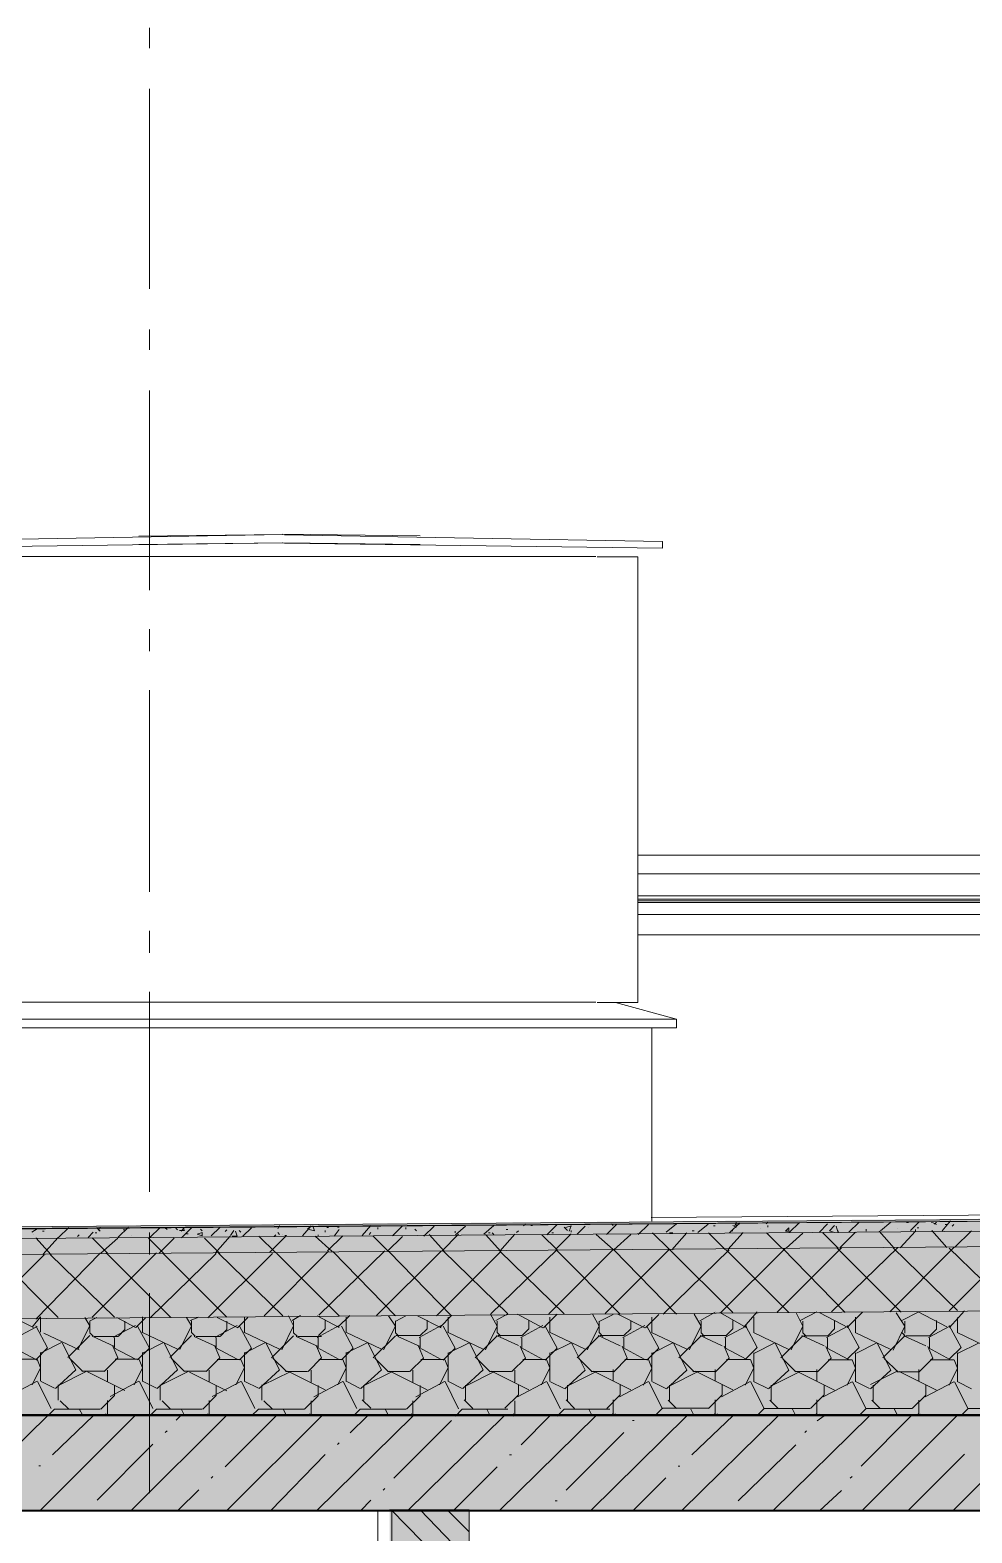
# Model space of a CAD drawing. Header units: millimetres. Extents: x -135211 to 49383, y -8033 to 228499.
# Drawn here: x -55198 to -52845, y 53300 to 57055 of the extents above; entities that cross this region are included whole.
import ezdxf

# ---------------------------------------------------------------- set-up
doc = ezdxf.new("R2010")
doc.units = ezdxf.units.MM
doc.layers.add('PDF _Геометрия', color=7, linetype='Continuous', true_color=0x1d1d1d)
doc.layers.add('PDF _Сплошная заливка', color=7, linetype='Continuous', true_color=0xffffff)

msp = doc.modelspace()

# ---------------------------------------------------------------- hatches: boundary and pattern name
at = {"layer": 'PDF _Сплошная заливка', "transparency": 33554559}
for points in [[(-51617.8, 54095.9), (-51725.3, 54093.3), (-53325.4, 54080.6), (-53863, 54076.4), (-54929.7, 54067.9), (-55467.3, 54063.7), (-57067.4, 54051), (-57605, 54046.7), (-58671.7, 54038.3), (-59209.3, 54034), (-60809.4, 54021.3), (-61347, 54017.1), (-62413.8, 54008.6), (-63014.9, 54004.4), (-63014.9, 54008.6), (-63073.1, 54008.6), (-63073.1, 53983.2), (-62951.4, 53983.2), (-62909, 53979), (-62909, 53983.2), (-62346, 53987.5), (-60669.7, 54000.2), (-60106.7, 54004.4), (-58430.5, 54017.1), (-57867.5, 54021.3), (-56191.2, 54034), (-55628.2, 54038.3), (-53951.9, 54051), (-53388.9, 54055.2), (-51712.6, 54067.9), (-51543.2, 54072.1), (-51378.2, 54072.1), (-51378.2, 54095.9)], [(-51618, 54070.5), (-51725.3, 54067.9), (-52284, 54063.7), (-52847, 54059.4), (-53405.8, 54055.2), (-54531.8, 54046.7), (-55090.6, 54042.5), (-55653.6, 54038.3), (-56212.3, 54034), (-57338.3, 54025.6), (-57897.1, 54021.3), (-58460.1, 54017.1), (-59018.8, 54012.9), (-60144.8, 54004.4), (-60703.6, 54000.2), (-61266.6, 53995.9), (-61825.4, 53991.7), (-62388.4, 53987.5), (-63073.1, 53983.3), (-63073.1, 53945.1), (-63014.9, 53945.1), (-62951.4, 53940.9), (-62909, 53936.7), (-62909, 53940.9), (-52241.7, 54025.6), (-51712.6, 54029.8), (-51543.2, 54034), (-51378.2, 54034), (-51378.2, 54070.5)], [(-51618.5, 54032.4), (-51725.3, 54029.8), (-53325.4, 54017.1), (-53863, 54012.9), (-54929.7, 54004.4), (-55467.3, 54000.2), (-57067.4, 53987.5), (-57605, 53983.2), (-58671.7, 53974.8), (-59209.3, 53970.5), (-60809.4, 53957.8), (-61347, 53953.6), (-62413.8, 53945.1), (-63014.9, 53940.9), (-63014.9, 53945.1), (-63073.1, 53945.1), (-63073.1, 53784.3), (-63014.9, 53784.3), (-62955.6, 53780), (-62904.8, 53775.8), (-62904.8, 53780), (-57571.1, 53822.4), (-57042, 53826.6), (-52241.7, 53864.7), (-51712.6, 53868.9), (-51543.2, 53873.2), (-51378.2, 53873.2), (-51378.2, 54032.4)], [(-51618.6, 53871.5), (-51725.3, 53868.9), (-52792, 53860.5), (-53329.6, 53856.2), (-54396.3, 53847.8), (-54933.9, 53843.5), (-56000.7, 53835.1), (-56538.3, 53830.8), (-57605, 53822.4), (-58142.6, 53818.1), (-59209.3, 53809.7), (-59746.9, 53805.4), (-60813.7, 53797), (-61351.3, 53792.7), (-62418, 53784.3), (-63014.9, 53780), (-63014.9, 53784.3), (-63073.1, 53784.3), (-63073.1, 53593.8), (-51378.2, 53593.8), (-51378.2, 53871.5)]]:
    msp.add_hatch(color=256, dxfattribs=at).paths.add_polyline_path(points)

# ---------------------------------------------------------------- linework, layer by layer
at = {"layer": 'PDF _Геометрия', "color": 7, "lineweight": 9}
for points in [[(-54899.3, 57009.7), (-54899.3, 57060.5)], [(-54899.3, 56408.6), (-54899.3, 56908.1)], [(-54899.3, 56256.2), (-54899.3, 56307)], [(-54899.3, 55655.1), (-54899.3, 56154.6)], [(-55505.8, 55778.1), (-54565.9, 55795), (-54925.8, 55790.8)], [(-54925.8, 55769.7), (-54565.9, 55773.9), (-55505.8, 55761.2)], [(-54566.8, 55795.2), (-54223.7, 55791)], [(-54223.7, 55769.8), (-54566.8, 55774.1)], [(-54562.2, 55794.1), (-53618.3, 55777.2), (-53618.3, 55760.2), (-54562.2, 55773)], [(-53785, 55739.5), (-55440.2, 55739.5)], [(-53781.2, 55738.6), (-53679.7, 55738.6), (-53679.7, 54625.2), (-53781.2, 54625.2)], [(-54899.3, 55502.7), (-54899.3, 55557.7)], [(-54899.3, 54901.6), (-54899.3, 55405.3)], [(-53679.7, 55412.6), (-53679.7, 55103.6)], [(-51144, 54993.5), (-53680, 54993.5)], [(-51144, 54947), (-53680, 54947)], [(-51144, 54891.9), (-53680, 54891.9)], [(-51144, 54879.2), (-53680, 54879.2)], [(-53680, 54875), (-51144, 54875)], [(-54899.3, 54749.2), (-54899.3, 54804.2)], [(-54899.3, 54152.4), (-54899.3, 54651.8)], [(-53587.6, 54561.9), (-53583.2, 54561.9), (-53583.2, 54583.1), (-53735.6, 54625.4), (-53583.2, 54583.1), (-53583.2, 54561.9), (-55534.8, 54561.9)], [(-55440.2, 54626.2), (-53785, 54626.2)], [(-55534.8, 54583.1), (-53583.2, 54583.1)], [(-53644.6, 54078.8), (-53644.6, 54561.4)], [(-63073.1, 53592.1), (-51372.2, 53592.1), (-51372.2, 53871.5), (-51372.2, 54032.4), (-51372.2, 54070.5), (-51372.2, 54095.9), (-51372.2, 54100.1), (-51372.2, 54104.4), (-51706.5, 54091.7)], [(-51705.6, 54091.4), (-62902.9, 54006.7)], [(-53646, 54087.5), (-51380.9, 54104.5), (-51706.8, 54091.8)], [(-54899.3, 53995.7), (-54899.3, 54050.7)], [(-54899.3, 53398.9), (-54899.3, 53898.4)], [(-54293.9, 50751.8), (-54293.9, 48652.1), (-54293.9, 53355.3), (-54293.9, 48525), (-58611.9, 48525)], [(-58579.3, 48652.5), (-54329, 48652.5), (-54329, 53355.6), (-58579.3, 53355.6)], [(-54299.9, 48527.1), (-54100.9, 48527.1), (-54100.9, 53357), (-54299.9, 53357)]]:
    msp.add_lwpolyline(points, dxfattribs=at)
for points in [[(-51144, 54883.5), (-53680, 54883.5)], [(-53680, 54845.4), (-51144, 54845.4)], [(-53680, 54794.6), (-51144, 54794.6)]]:
    msp.add_lwpolyline(points, close=True, dxfattribs=at)
at = {"layer": 'PDF _Геометрия', "color": 7, "lineweight": 20}
for points in [[(-62902.9, 53998.3), (-51705.6, 54087.2), (-62902.9, 54002.5)], [(-51705.6, 54061.8), (-62902.9, 53977.1)], [(-51705.6, 54023.7), (-62902.9, 53934.8)], [(-51705.6, 53862.8), (-62898.9, 53773.9)]]:
    msp.add_lwpolyline(points, dxfattribs=at)
at = {"layer": 'PDF _Геометрия', "lineweight": 9}
for points in [[(-55193, 54051.1), (-55180.1, 54059.6)], [(-55188.9, 54045.8), (-55188.9, 54045.8)], [(-55166.9, 54054), (-55162.6, 54054)], [(-55126.5, 54037.6), (-55101.1, 54063)], [(-55079.1, 54040.4), (-55074.8, 54044.7)], [(-55052.2, 54038.3), (-55039.7, 54051)], [(-55035.3, 54049.6), (-55030.9, 54049.6)], [(-55030.9, 54062.4), (-55030.9, 54062.4)], [(-55030.8, 54062.3), (-55022.2, 54053.8)], [(-55026.5, 54055), (-55022.2, 54063.5)], [(-54977.4, 54038.6), (-54952, 54064)], [(-54965.1, 54057.4), (-54960.8, 54057.4)], [(-54943.2, 54042.7), (-54943.2, 54042.7)], [(-54898.5, 54037.8), (-54873, 54063.2)], [(-54859.8, 54061.8), (-54855.5, 54057.6)], [(-54833.5, 54061.5), (-54829.1, 54057.3)], [(-54824.1, 54055.3), (-54811.6, 54055.3), (-54815.9, 54063.8)], [(-54820.3, 54054.1), (-54811.6, 54062.6)], [(-54819.5, 54037), (-54794, 54062.4)], [(-54807.2, 54046.8), (-54802.8, 54046.8)], [(-54772.1, 54059.1), (-54767.7, 54054.9)], [(-54745, 54041.7), (-54723.9, 54062.9)], [(-54710.6, 54053.1), (-54706.3, 54057.3)], [(-54697.4, 54042.6), (-54688.8, 54055.3)], [(-54692.5, 54041.3), (-54680, 54041.3), (-54684.3, 54054)], [(-54675.6, 54055.1), (-54671.2, 54050.9)], [(-54666.1, 54041), (-54644.9, 54062.1)], [(-54599.6, 54000.2), (-54557.1, 54042.5), (-54561.5, 54042.5)], [(-54587.8, 54040.4), (-54583.5, 54044.6)], [(-54579, 54059.6), (-54574.7, 54068)], [(-54579, 54050), (-54574.7, 54045.7)], [(-54565.9, 54045.6), (-54565.9, 54045.6)], [(-54517, 54041.9), (-54495.7, 54067.3), (-54504.4, 54058.8)], [(-54503.9, 54058.7), (-54487, 54054.5), (-54491.3, 54067.2)], [(-54478.2, 54044.8), (-54478.2, 54040.5)], [(-54460.6, 54055.4), (-54460.6, 54051.2)], [(-54456.2, 54062.6), (-54451.9, 54062.6)], [(-54438.1, 54041.2), (-54425.5, 54058.1)], [(-54429.9, 54063.6), (-54425.5, 54063.6)], [(-54367.9, 54042.8), (-54346.6, 54068.2)], [(-54350.9, 54045.8), (-54346.6, 54050.1)], [(-54329, 54062.6), (-54329, 54058.4)], [(-54292.8, 54042), (-54267.6, 54067.4)], [(-54258.8, 54058.9), (-54258.8, 54063.1)], [(-54236.9, 54058.6), (-54232.5, 54054.4)], [(-54213.8, 54041.2), (-54188.6, 54066.6)], [(-54162.3, 54002.9), (-54200.6, 54045.2)], [(-54182.7, 53841.8), (-54021.9, 54002.7), (-54059.8, 54045)], [(-54169.4, 54003.7), (-54127.2, 54046.1)], [(-54136, 54053.4), (-54136, 54049.2)], [(-54134.9, 54044.7), (-54109.7, 54065.9)], [(-54064.7, 54046.3), (-54039.5, 54067.5)], [(-54052.6, 54049.5), (-54048.3, 54049.5)], [(-54043.9, 54049.4), (-54039.5, 54045.2)], [(-54024.7, 54003.5), (-53986.8, 54045.9)], [(-54008.8, 54057.5), (-54004.4, 54057.5)], [(-53982.4, 54050), (-53978.1, 54054.3)], [(-53964.9, 54066.8), (-53960.5, 54071)], [(-53947.3, 54067.8), (-53943, 54067.8)], [(-53881.5, 54006.7), (-53919.5, 54044.8)], [(-53906.9, 54044.8), (-53881.5, 54070.2)], [(-53902, 53846.8), (-53741.2, 54007.7), (-53783.6, 54045.8)], [(-53894.7, 54049.2), (-53890.3, 54049.2)], [(-53884.4, 54008.7), (-53846.5, 54046.8)], [(-53863.5, 54063.9), (-53855.2, 54055.4)], [(-53859.1, 54062.6), (-53846.5, 54066.8), (-53850.8, 54054.1)], [(-53846.5, 54055.3), (-53846.5, 54051.1)], [(-53832.3, 54045.3), (-53811.4, 54066.5)], [(-53802.6, 54062.2), (-53802.6, 54062.2)], [(-53757.7, 54045.8), (-53732.4, 54071.2)], [(-53745.6, 54072.4), (-53741.2, 54068.2)], [(-53739.7, 54007.3), (-53697.3, 54045.4)], [(-53678.8, 54045), (-53653.4, 54070.3)], [(-53600.8, 54007.5), (-53643.3, 54049.9)], [(-53608.6, 54050.8), (-53583.2, 54072)], [(-53600.3, 54049.8), (-53592, 54049.8)], [(-53595, 54007.1), (-53556.9, 54049.4)], [(-53592, 54049.8), (-53592, 54049.8)], [(-53592, 54049.8), (-53592, 54049.8)], [(-53543.8, 54054.7), (-53539.4, 54054.7)], [(-53529.7, 54050.1), (-53504.3, 54071.3)], [(-53460.4, 54007.4), (-53503, 54049.7)], [(-53491.1, 54066.9), (-53486.7, 54066.9)], [(-53454.7, 54008.1), (-53416.5, 54050.4)], [(-53450.8, 54049.3), (-53425.3, 54074.7)], [(-53447.3, 54054.9), (-53442.8, 54054.9)], [(-53442.4, 54067.5), (-53434.1, 54063.3), (-53434.1, 54076)], [(-53438.5, 54066.3), (-53434.1, 54074.8)], [(-53429.7, 54071.7), (-53425.3, 54071.7)], [(-53372.7, 54059.6), (-53372.7, 54059.6)], [(-53359.5, 54072.2), (-53355.1, 54076.4)], [(-53320, 54011.4), (-53358.2, 54049.5)], [(-53355.1, 54063.7), (-53355.1, 54067.9)], [(-53309.5, 54010.9), (-53267.4, 54049)], [(-53301.6, 54050.2), (-53276.1, 54075.6)], [(-53227.1, 54050.7), (-53205.9, 54071.9)], [(-53179.6, 54011.2), (-53217.9, 54049.3)], [(-53188.4, 54050.6), (-53201.2, 54054.8), (-53188.4, 54067.5)], [(-53179.6, 54049.3), (-53184, 54066.2)], [(-53174.1, 54013.1), (-53135.8, 54051.2)], [(-53152.5, 54051.1), (-53127, 54076.5)], [(-53109.4, 54058.3), (-53109.4, 54054)], [(-53039.2, 54011), (-53077.1, 54053.4)], [(-53073.6, 54054.6), (-53048, 54075.8)], [(-53030.5, 54059.8), (-53030.5, 54059.8)], [(-53024.5, 54011.7), (-52986.6, 54054), (-52986.6, 54058.2)], [(-53008.6, 54075.4), (-53004.1, 54075.4)], [(-52999, 54055), (-52977.8, 54076.2)], [(-52982.3, 54062.4), (-52977.8, 54062.4)], [(-52947.2, 54075.9), (-52942.7, 54075.9)], [(-52907.6, 54013.2), (-52945.6, 54055.6)], [(-52942.3, 54074.6), (-52934, 54070.4)], [(-52938.4, 54071.6), (-52934, 54075.8)], [(-52920, 54054.3), (-52898.9, 54079.7)], [(-52912.1, 54070.2), (-52907.6, 54070.2)], [(-52894.5, 54065.8), (-52890.1, 54070)], [(-52888.6, 54012.6), (-52846.2, 54054.9)], [(-55145, 53994.6), (-55183.3, 54036.9)], [(-55165.8, 53995.6), (-55127.5, 54037.9)], [(-55004.6, 53998.6), (-55042.5, 54036.7)], [(-55020.5, 53998.4), (-54978.3, 54036.5)], [(-54864.2, 53998.4), (-54902.2, 54036.5)], [(-54875.9, 53998.1), (-54837.9, 54036.3)], [(-54723.9, 53998.2), (-54761.9, 54036.3)], [(-54735.6, 53999.1), (-54697.5, 54041.5)], [(-54583.5, 53999.2), (-54625.9, 54041.6)], [(-54557.1, 54041.3), (-54557.1, 54041.3)], [(-54443.1, 54003.3), (-54485.6, 54041.3)], [(-54455, 54004.2), (-54416.8, 54042.3)], [(-54302.7, 54003.1), (-54340.9, 54041.2)], [(-54305.9, 54002.7), (-54267.6, 54040.8)], [(-54046.5, 53847), (-53881.5, 54007.9)], [(-53723.6, 53846.7), (-53884.5, 54007.5)], [(-53761.5, 53847.8), (-53600.8, 54008.7)], [(-53583.2, 53846.5), (-53740, 54007.4)], [(-53616.5, 53846.4), (-53451.6, 54007.3)], [(-53442.8, 53850.5), (-53599.4, 54007.2)], [(-53472, 53850.4), (-53311.2, 54011.3)], [(-53302.5, 53850.3), (-53459.3, 54007)], [(-53331.9, 53851.4), (-53170.9, 54012.3)], [(-53162.1, 53850.2), (-53318.7, 54011)], [(-53195.7, 53852.4), (-53030.5, 54013.3)], [(-53021.7, 53851.1), (-53182.6, 54012)], [(-53050.7, 53852.2), (-52890.1, 54013)], [(-52881.3, 53855.2), (-53042, 54011.8)], [(-52901.9, 53855), (-52740.9, 54015.8)], [(-52740.9, 53855), (-52901.9, 54011.6)], [(-55323.4, 53833.9), (-55162.6, 53994.7)], [(-55127.5, 53837.7), (-55284.1, 53994.4)], [(-55182.9, 53833.7), (-55022.2, 53998.8)], [(-54987.1, 53838.8), (-55147.8, 53995.4)], [(-55042.8, 53838.9), (-54881.8, 53999.8)], [(-54846.7, 53838.6), (-55007.7, 53999.4)], [(-54897.8, 53837.5), (-54732.6, 53998.3)], [(-54706.3, 53838.4), (-54867.2, 53999.2)], [(-54753.3, 53837.3), (-54592.2, 53998.1)], [(-54565.9, 53842.4), (-54726.6, 53999.1)], [(-54612.8, 53842.5), (-54451.9, 54003.4)], [(-54425.5, 53842.2), (-54582.1, 53998.8)], [(-54476.5, 53843.5), (-54311.5, 54004.4)], [(-54285.2, 53842), (-54441.5, 54002.9)], [(-54332.1, 53843.3), (-54171.1, 54004.1)], [(-54144.8, 53841.8), (-54301.4, 54002.7)], [(-54034, 53830.1), (-54004.4, 53847.1), (-54165.2, 54003.7)], [(-53864, 53846.9), (-54024.6, 54003.5)], [(-52901.7, 53812.7), (-52863.8, 53855)], [(-55188.9, 53813), (-55231, 53834.2)], [(-55171.3, 53801.3), (-55171.3, 53839.4), (-55192.4, 53814)], [(-55078.2, 53757.7), (-55048.5, 53817), (-55061, 53838.2)], [(-55048.5, 53800.1), (-55048.5, 53829.7)], [(-55047.7, 53829.6), (-55030.9, 53838)], [(-54989.7, 53788.7), (-54934.4, 53818.3)], [(-54934.4, 53812.8), (-54981, 53838.2)], [(-54977.6, 53790.7), (-54960.8, 53807.7), (-54960.8, 53828.8)], [(-54933.6, 53812.6), (-54908.1, 53838)], [(-54916.9, 53801.2), (-54916.9, 53839.3)], [(-54823.9, 53757.6), (-54794, 53816.9), (-54806.6, 53838.1)], [(-54797.7, 53830.6), (-54776.5, 53839.1)], [(-54794, 53800), (-54794, 53829.6)], [(-54734.9, 53788.5), (-54680, 53818.2)], [(-54680, 53812.7), (-54730.6, 53838.1)], [(-54723.2, 53790.6), (-54706.3, 53807.6), (-54706.3, 53828.7)], [(-54679.2, 53812.4), (-54653.7, 53837.8)], [(-54662.4, 53801.1), (-54662.4, 53839.1)], [(-54569, 53757.5), (-54539.6, 53816.8), (-54552.1, 53842.2)], [(-54543.3, 53830.5), (-54522.1, 53843.2)], [(-54539.6, 53799.8), (-54539.6, 53829.5)], [(-54425.5, 53812.6), (-54480.6, 53842.2)], [(-54480.6, 53788.4), (-54425.5, 53818)], [(-54477.5, 53793), (-54460.6, 53809.9), (-54460.6, 53831.1)], [(-54428.7, 53813.5), (-54399.2, 53843.2)], [(-54408, 53800.9), (-54408, 53839)], [(-54314.7, 53757.4), (-54285.2, 53816.6), (-54302.1, 53842)], [(-54285.2, 53799.7), (-54285.2, 53829.3)], [(-54284, 53829.1), (-54258.8, 53841.8)], [(-54171.1, 53812.5), (-54230.2, 53842.1)], [(-54225.9, 53788.3), (-54171.1, 53817.9)], [(-54223.2, 53792.8), (-54206.2, 53809.8), (-54206.2, 53830.9)], [(-54174.4, 53813.4), (-54144.8, 53843)], [(-54153.5, 53800.8), (-54153.5, 53838.9)], [(-54060.3, 53757.2), (-54030.7, 53816.5), (-54047.7, 53846.2)], [(-54030.7, 53799.6), (-54030.7, 53829.2)], [(-53916.6, 53812.4), (-53980.4, 53846.2)], [(-53971.6, 53788.1), (-53916.6, 53817.8)], [(-53968.8, 53792.7), (-53951.7, 53809.6), (-53951.7, 53830.8)], [(-53915.6, 53812), (-53881.5, 53845.9)], [(-53899.1, 53800.7), (-53899.1, 53838.8)], [(-53806, 53757.1), (-53776.3, 53816.4), (-53793.3, 53846)], [(-53776.3, 53799.4), (-53776.3, 53829.1)], [(-53774.8, 53828.8), (-53741.2, 53845.7)], [(-53662.2, 53812.2), (-53730, 53846.1)], [(-53717.3, 53788), (-53662.2, 53817.6)], [(-53714.4, 53792.6), (-53697.3, 53809.5), (-53697.3, 53830.7)], [(-53660.8, 53811.9), (-53627.1, 53845.8)], [(-53644.6, 53800.5), (-53644.6, 53838.6)], [(-53551.6, 53757), (-53521.8, 53816.3), (-53538.9, 53845.9)], [(-53524.9, 53829.8), (-53486.7, 53851)], [(-53521.8, 53799.3), (-53521.8, 53828.9)], [(-53407.8, 53812.1), (-53475.3, 53850.2)], [(-53462.6, 53787.9), (-53407.8, 53817.5)], [(-53460, 53792.5), (-53442.8, 53809.4), (-53442.8, 53830.5)], [(-53415.2, 53814.2), (-53381.4, 53852.3)], [(-53410.8, 53733.7), (-53381.4, 53763.4), (-53410.8, 53818.4)], [(-53390.2, 53800.4), (-53390.2, 53838.5)], [(-53296.8, 53756.9), (-53267.4, 53816.1), (-53284.5, 53850)], [(-53274.5, 53830.8), (-53232.3, 53852)], [(-53267.4, 53799.2), (-53267.4, 53828.8)], [(-53232.3, 53852), (-53232.3, 53852)], [(-53153.3, 53812), (-53225.5, 53850)], [(-53208.3, 53787.7), (-53153.3, 53817.4)], [(-53205.1, 53792.3), (-53188.4, 53809.3), (-53188.4, 53830.4)], [(-53156.5, 53812.8), (-53118.2, 53850.9)], [(-53156.5, 53733.6), (-53127, 53763.3), (-53156.5, 53818.3)], [(-53135.8, 53800.3), (-53135.8, 53838.4)], [(-53042.4, 53756.7), (-53012.9, 53816), (-53034.1, 53849.9)], [(-53020.2, 53830.7), (-52977.8, 53851.9)], [(-53012.9, 53799.1), (-53012.9, 53828.7)], [(-52907.6, 53814.3), (-52979.6, 53852.4)], [(-52977.8, 53851.9), (-52977.8, 53851.9)], [(-52954, 53787.6), (-52898.9, 53817.2)], [(-52950.7, 53792.2), (-52934, 53809.1), (-52934, 53830.3)], [(-52902.1, 53733.5), (-52872.5, 53763.1), (-52902.1, 53818.2)], [(-52881.3, 53800.2), (-52881.3, 53838.3)], [(-55235.2, 53786.3), (-55180.1, 53815.9)], [(-55183.5, 53732.2), (-55153.8, 53761.8), (-55183.5, 53816.8)], [(-55074.8, 53756.8), (-55163.5, 53799.1)], [(-55103.6, 53737.8), (-55048.5, 53792.8)], [(-55039.7, 53791.5), (-55048.4, 53800)], [(-54987.1, 53765.6), (-55042.3, 53791)], [(-55037.3, 53790.9), (-54978.3, 53790.9)], [(-54987.1, 53762.6), (-54987.1, 53788)], [(-54929.1, 53732.1), (-54899.3, 53761.7), (-54929.1, 53816.7)], [(-54829.1, 53759.2), (-54918.1, 53801.5)], [(-54848.9, 53737.7), (-54794, 53792.7)], [(-54785.3, 53791.4), (-54793.9, 53799.9)], [(-54732.6, 53765.5), (-54787.5, 53790.9)], [(-54783.1, 53790.8), (-54723.9, 53790.8)], [(-54732.6, 53762.4), (-54732.6, 53787.8)], [(-54674.3, 53731.9), (-54644.9, 53761.6), (-54674.3, 53816.6)], [(-54574.7, 53759), (-54663.5, 53801.4)], [(-54594.6, 53737.5), (-54539.6, 53792.5)], [(-54530.8, 53791.3), (-54539.5, 53799.7)], [(-54478.2, 53765.4), (-54533.2, 53790.8)], [(-54528.8, 53790.7), (-54469.4, 53790.7)], [(-54478.2, 53762.3), (-54478.2, 53787.7)], [(-54419.9, 53731.8), (-54390.4, 53761.5), (-54419.9, 53816.5)], [(-54320.3, 53758.9), (-54409.3, 53801.2)], [(-54340.4, 53737.4), (-54285.2, 53792.4)], [(-54276.4, 53791.2), (-54284.6, 53799.6)], [(-54282.9, 53793), (-54223.7, 53793)], [(-54223.7, 53765.2), (-54279, 53790.6)], [(-54223.7, 53762.2), (-54223.7, 53787.6)], [(-54165.6, 53731.7), (-54136, 53761.3), (-54165.6, 53816.4)], [(-54065.8, 53758.8), (-54154.7, 53801.1)], [(-54085.6, 53737.3), (-54030.7, 53792.3)], [(-53978.1, 53767.6), (-54033, 53792.9)], [(-54021.9, 53791), (-54030.2, 53799.5)], [(-54028.6, 53792.9), (-53969.3, 53792.9)], [(-53969.3, 53762), (-53969.3, 53787.5)], [(-53911.2, 53731.6), (-53881.5, 53761.2), (-53911.2, 53816.2)], [(-53811.4, 53758.7), (-53900, 53801)], [(-53831.3, 53737.2), (-53776.3, 53792.2)], [(-53723.6, 53767.4), (-53778.7, 53792.8)], [(-53767.5, 53790.9), (-53775.8, 53799.4)], [(-53774.3, 53792.8), (-53714.8, 53792.8)], [(-53714.8, 53761.9), (-53714.8, 53787.3)], [(-53656.9, 53731.4), (-53627.1, 53761.1), (-53656.9, 53816.1)], [(-53556.9, 53758.5), (-53645.8, 53800.9)], [(-53577.1, 53737), (-53521.8, 53792)], [(-53469.2, 53767.3), (-53524, 53792.7)], [(-53513, 53790.7), (-53521.4, 53799.3)], [(-53519.6, 53792.6), (-53460.4, 53792.6)], [(-53460.4, 53761.8), (-53460.4, 53787.2)], [(-53302.5, 53758.4), (-53391.2, 53800.7)], [(-53322.3, 53736.9), (-53267.4, 53791.9)], [(-53214.7, 53767.2), (-53269.7, 53792.6)], [(-53258.6, 53790.6), (-53266.9, 53799.1)], [(-53265.3, 53792.5), (-53205.9, 53792.5)], [(-53205.9, 53761.7), (-53205.9, 53787.1)], [(-53048, 53758.3), (-53137, 53800.6)], [(-53068, 53736.8), (-53012.9, 53791.8)], [(-53012.9, 53792.9), (-53021.3, 53801.4)], [(-52960.3, 53767.1), (-53015.4, 53792.5)], [(-53010.6, 53792.4), (-52951.5, 53792.4)], [(-52951.5, 53761.6), (-52951.5, 53787)], [(-52793.6, 53758.1), (-52882.4, 53800.5)], [(-55180.1, 53731.2), (-55235.2, 53760.9)], [(-55171.3, 53678.5), (-55171.3, 53750.5)], [(-55169.5, 53750), (-55118.7, 53775.4)], [(-55134.4, 53660.7), (-55083.6, 53707.3), (-55117.6, 53775)], [(-55012.4, 53703.2), (-54978.3, 53737.1), (-54990.8, 53766.7)], [(-54934.4, 53733.6), (-54989.7, 53763.3)], [(-54916.9, 53678.4), (-54916.9, 53750.4)], [(-54915.2, 53749.9), (-54864.2, 53775.2)], [(-54880.1, 53660.6), (-54829.1, 53707.2), (-54862.8, 53774.9)], [(-54757.6, 53703.1), (-54723.9, 53736.9), (-54736.4, 53766.6)], [(-54680, 53733.5), (-54734.9, 53763.1)], [(-54662.4, 53678.3), (-54662.4, 53750.3)], [(-54660.4, 53749.7), (-54609.8, 53775.1)], [(-54625.4, 53660.5), (-54574.7, 53707.1), (-54608.5, 53774.8)], [(-54503.2, 53703), (-54469.4, 53736.8), (-54482, 53766.4)], [(-54425.5, 53733.3), (-54480.6, 53763)], [(-54408, 53678.1), (-54408, 53750.1)], [(-54406.1, 53749.6), (-54355.3, 53775)], [(-54371.1, 53660.3), (-54320.3, 53706.9), (-54354.1, 53774.6)], [(-54248.9, 53702.8), (-54215, 53736.7), (-54227.6, 53766.3)], [(-54171.1, 53733.2), (-54225.9, 53762.9)], [(-54153.5, 53678), (-54153.5, 53750)], [(-54151.9, 53749.5), (-54100.9, 53774.9)], [(-54116.8, 53660.2), (-54065.8, 53706.8), (-54099.8, 53774.5)], [(-53994.5, 53702.7), (-53960.5, 53736.6), (-53973.2, 53766.2)], [(-53916.6, 53733.1), (-53971.6, 53762.7)], [(-53899.1, 53677.9), (-53899.1, 53749.9)], [(-53897.1, 53749.3), (-53846.5, 53774.8)], [(-53862, 53660.1), (-53811.4, 53706.6), (-53845.5, 53774.4)], [(-53739.7, 53702.6), (-53706.1, 53736.5), (-53718.7, 53766.1)], [(-53662.2, 53733), (-53717.3, 53762.6)], [(-53644.6, 53677.8), (-53644.6, 53749.7)], [(-53642.8, 53749.2), (-53592, 53774.6)], [(-53607.7, 53660), (-53556.9, 53706.5), (-53590.6, 53774.3)], [(-53485.4, 53702.4), (-53451.6, 53736.3), (-53464.3, 53766)], [(-53407.8, 53732.8), (-53462.6, 53762.5)], [(-53390.2, 53677.6), (-53390.2, 53749.6)], [(-53388.5, 53749.1), (-53337.6, 53774.5)], [(-53353.4, 53659.8), (-53302.5, 53706.4), (-53336.3, 53774.2)], [(-53231, 53702.3), (-53197.2, 53736.2), (-53209.9, 53765.8)], [(-53153.3, 53732.7), (-53208.3, 53762.3)], [(-53135.8, 53677.5), (-53135.8, 53749.5)], [(-53133.7, 53749), (-53083.1, 53774.3)], [(-53098.7, 53659.7), (-53048, 53706.3), (-53081.9, 53774)], [(-52976.7, 53702.2), (-52942.7, 53736.1), (-52955.5, 53765.7)], [(-52898.9, 53732.6), (-52954, 53762.2)], [(-52881.3, 53677.4), (-52881.3, 53749.4)], [(-52879.5, 53748.8), (-52828.7, 53774.2)], [(-55239.5, 53733.7), (-55180.1, 53733.7)], [(-55192.4, 53670.1), (-55171.3, 53712.4), (-55179.9, 53733.6)], [(-55066, 53702.9), (-55100.1, 53736.8)], [(-55004.6, 53676.9), (-55004.6, 53706.5)], [(-54984.7, 53733.5), (-54925.7, 53733.5)], [(-54938, 53669.9), (-54916.9, 53712.3), (-54925.5, 53733.4)], [(-54811.6, 53702.7), (-54845.3, 53736.6)], [(-54750.2, 53676.8), (-54750.2, 53706.4)], [(-54730.5, 53733.4), (-54671.2, 53733.4)], [(-54683.6, 53669.8), (-54662.4, 53712.1), (-54671.1, 53733.3)], [(-54557.1, 53702.7), (-54590.9, 53736.5)], [(-54495.7, 53676.6), (-54495.7, 53706.2)], [(-54476.2, 53733.3), (-54416.8, 53733.3)], [(-54429.3, 53669.7), (-54408, 53712), (-54416.7, 53733.2)], [(-54302.7, 53702.5), (-54336.6, 53736.4)], [(-54241.3, 53676.5), (-54241.3, 53706.1)], [(-54221.5, 53733.1), (-54162.3, 53733.1)], [(-54174.9, 53669.6), (-54153.5, 53711.9), (-54161.8, 53733)], [(-54048.3, 53702.4), (-54082.3, 53736.2)], [(-53986.8, 53676.4), (-53986.8, 53706)], [(-53967.2, 53733), (-53907.9, 53733)], [(-53920.5, 53669.4), (-53899.1, 53711.8), (-53907.4, 53732.9)], [(-53793.8, 53702.2), (-53827.9, 53736.1)], [(-53741.2, 53678.7), (-53741.2, 53708.3)], [(-53712.5, 53732.9), (-53653.4, 53732.9)], [(-53665.6, 53669.3), (-53644.6, 53711.6), (-53652.9, 53732.8)], [(-53539.4, 53702.1), (-53573.1, 53736)], [(-53486.7, 53678.6), (-53486.7, 53708.2)], [(-53458.2, 53732.7), (-53399, 53732.7)], [(-53411.3, 53669.2), (-53390.2, 53711.5), (-53398.5, 53732.7)], [(-53284.9, 53702), (-53318.7, 53735.9)], [(-53232.3, 53678.4), (-53232.3, 53708.1)], [(-53204, 53732.6), (-53144.5, 53732.6)], [(-53156.9, 53669), (-53135.8, 53711.4), (-53144.1, 53732.5)], [(-53030.5, 53701.9), (-53064.4, 53735.7)], [(-52977.8, 53678.3), (-52977.8, 53707.9)], [(-52949.2, 53732.5), (-52890.1, 53732.5)], [(-52902.5, 53668.9), (-52881.3, 53711.3), (-52889.7, 53732.4)], [(-55251.9, 53640.5), (-55180.1, 53678.6)], [(-55145, 53610.6), (-55179, 53678.3)], [(-55136.2, 53661.3), (-55170.2, 53678.2)], [(-55127.5, 53631.5), (-55127.5, 53669.7)], [(-55124.9, 53668.9), (-55057.3, 53702.8)], [(-55068.6, 53703.6), (-55013.4, 53703.6)], [(-54960.8, 53655.3), (-55053.9, 53701.8)], [(-55021.1, 53609), (-54987.1, 53642.8), (-54987.1, 53668.2)], [(-54997.7, 53640.4), (-54925.7, 53678.5)], [(-54890.6, 53610.4), (-54924.2, 53678.2)], [(-54881.8, 53661.2), (-54915.4, 53678.1)], [(-54873, 53631.4), (-54873, 53669.5)], [(-54870.6, 53668.8), (-54802.8, 53702.7)], [(-54813.8, 53703.5), (-54759, 53703.5)], [(-54706.3, 53655.1), (-54799.3, 53701.7)], [(-54766.3, 53608.8), (-54732.6, 53642.7), (-54732.6, 53668.1)], [(-54743, 53640.3), (-54671.2, 53678.4)], [(-54636.1, 53610.3), (-54669.9, 53678)], [(-54627.3, 53661), (-54661.1, 53677.9)], [(-54618.6, 53631.3), (-54618.6, 53669.4)], [(-54615.9, 53668.7), (-54548.4, 53702.5)], [(-54559.6, 53703.3), (-54504.5, 53703.3)], [(-54460.6, 53657.5), (-54553.9, 53704.1)], [(-54512, 53608.7), (-54478.2, 53642.6), (-54478.2, 53668)], [(-54488.8, 53640.1), (-54416.8, 53678.2)], [(-54381.7, 53610.2), (-54415.5, 53677.9)], [(-54372.9, 53660.9), (-54406.8, 53677.8)], [(-54364.1, 53631.1), (-54364.1, 53669.3)], [(-54361.7, 53668.5), (-54293.9, 53702.4)], [(-54305.3, 53703.2), (-54250.1, 53703.2)], [(-54206.2, 53657.4), (-54299.2, 53703.9)], [(-54257.7, 53608.6), (-54223.7, 53642.4), (-54223.7, 53667.9)], [(-54234.1, 53640), (-54162.3, 53678.1)], [(-54127.2, 53610), (-54161.2, 53677.8)], [(-54118.4, 53660.7), (-54152.4, 53677.7)], [(-54109.7, 53631), (-54109.7, 53669.1)], [(-54107, 53668.4), (-54039.5, 53702.3)], [(-54050.5, 53703.1), (-53995.6, 53703.1)], [(-53951.7, 53657.2), (-54045.1, 53703.8)], [(-54012.1, 53611), (-53978.1, 53644.8), (-53978.1, 53670.2)], [(-53979.9, 53639.9), (-53907.9, 53678)], [(-53872.8, 53609.9), (-53906.8, 53677.6)], [(-53864, 53660.6), (-53898.1, 53677.6)], [(-53855.2, 53630.9), (-53855.2, 53669)], [(-53852.8, 53668.3), (-53785, 53702.2)], [(-53796.3, 53702.9), (-53741.2, 53702.9)], [(-53697.3, 53657.1), (-53790.5, 53703.7)], [(-53757.3, 53610.8), (-53723.6, 53644.7), (-53723.6, 53670.1)], [(-53725.2, 53639.8), (-53653.4, 53677.8)], [(-53618.3, 53609.8), (-53652, 53677.5)], [(-53609.6, 53660.5), (-53643.3, 53677.4)], [(-53600.8, 53630.8), (-53600.8, 53668.8)], [(-53598.5, 53668.2), (-53530.6, 53702)], [(-53542, 53702.8), (-53486.7, 53702.8)], [(-53442.8, 53657), (-53535.8, 53703.6)], [(-53502.9, 53610.7), (-53469.2, 53644.6), (-53469.2, 53669.9)], [(-53471, 53639.6), (-53399, 53677.7)], [(-53363.9, 53609.7), (-53397.7, 53677.4)], [(-53355.1, 53660.4), (-53388.9, 53677.3)], [(-53346.3, 53630.6), (-53346.3, 53668.7)], [(-53343.8, 53668.1), (-53276.1, 53701.9)], [(-53287.2, 53702.7), (-53232.3, 53702.7)], [(-53188.4, 53656.8), (-53281.7, 53703.4)], [(-53248.6, 53610.6), (-53214.7, 53644.4), (-53214.7, 53669.8)], [(-53216.7, 53639.5), (-53144.5, 53677.6)], [(-53109.4, 53609.5), (-53143.3, 53677.2)], [(-53100.7, 53660.2), (-53134.6, 53677.1)], [(-53098.3, 53670.4), (-53030.5, 53704.3)], [(-53091.9, 53630.5), (-53091.9, 53668.6)], [(-53033, 53702.5), (-52977.8, 53702.5)], [(-52934, 53656.7), (-53027, 53703.3)], [(-52994.2, 53610.5), (-52960.3, 53644.3), (-52960.3, 53669.7)], [(-52962, 53639.4), (-52890.1, 53677.5)], [(-52855, 53609.4), (-52889, 53677.1)], [(-52846.2, 53660.1), (-52880.2, 53677)], [(-55101.1, 53608.9), (-55122.2, 53630.1)], [(-55008.9, 53592.2), (-55004.6, 53596.4), (-55004.6, 53630.3)], [(-54846.7, 53608.8), (-54867.8, 53629.9)], [(-54754.5, 53592.1), (-54750.2, 53596.3), (-54750.2, 53630.2)], [(-54592.2, 53608.6), (-54613.5, 53629.8)], [(-54500.1, 53591.9), (-54495.7, 53596.2), (-54495.7, 53630)], [(-54346.6, 53611), (-54367.9, 53632.2)], [(-54245.6, 53591.8), (-54241.3, 53596.1), (-54241.3, 53629.9)], [(-54092.1, 53610.9), (-54113.5, 53632.1)], [(-53991.2, 53591.7), (-53986.8, 53595.9), (-53986.8, 53629.8)], [(-53837.7, 53610.8), (-53858.6, 53631.9)], [(-53745.6, 53594.1), (-53741.2, 53598.3), (-53741.2, 53632.1)], [(-53583.2, 53610.6), (-53604.2, 53631.8)], [(-53491.1, 53593.9), (-53486.7, 53598.2), (-53486.7, 53632)], [(-53328.8, 53610.5), (-53349.9, 53631.6)], [(-53236.7, 53593.8), (-53232.3, 53598), (-53232.3, 53631.9)], [(-53074.3, 53610.4), (-53095.5, 53631.5)], [(-52982.3, 53593.7), (-52977.8, 53597.9), (-52977.8, 53631.8)], [(-55395.1, 53355.4), (-55153.8, 53592.5)], [(-55171.7, 53356.9), (-54934.4, 53593.9)], [(-55153, 53592.3), (-55136.2, 53609.2)], [(-55141.4, 53495.2), (-55039.7, 53592.6)], [(-55136.3, 53609.3), (-55022.2, 53609.3)], [(-55066, 53592.8), (-55074.7, 53609.8)], [(-55004.6, 53593.4), (-55008.9, 53597.6)], [(-54943.3, 53357), (-54706.3, 53594.1)], [(-54898.6, 53592.2), (-54881.8, 53609.1)], [(-54882.3, 53609.2), (-54767.7, 53609.2)], [(-54832.9, 53581.3), (-54820.4, 53594)], [(-54811.6, 53592.7), (-54820.3, 53609.6)], [(-54750.2, 53593.3), (-54754.5, 53597.5)], [(-54644.2, 53592.1), (-54627.3, 53609)], [(-54627.7, 53609.1), (-54513.3, 53609.1)], [(-54557.1, 53592.6), (-54565.8, 53609.5)], [(-54495.7, 53593.2), (-54500.1, 53597.4)], [(-54482.5, 53354.8), (-54241.3, 53591.8)], [(-54389.8, 53592), (-54372.9, 53608.9)], [(-54373.1, 53608.9), (-54258.8, 53608.9)], [(-54302.7, 53592.4), (-54310.9, 53609.4)], [(-54254.6, 53354.9), (-54013.2, 53591.9)], [(-54241.3, 53593.1), (-54245.6, 53597.3)], [(-54135.4, 53591.8), (-54118.4, 53608.8)], [(-54118.6, 53608.8), (-54004.4, 53608.8)], [(-54048.3, 53592.3), (-54056.5, 53609.2)], [(-54026.2, 53355), (-53785, 53592.1)], [(-53986.8, 53592.9), (-53991.2, 53597.1)], [(-53971.1, 53520.1), (-53899.1, 53592)], [(-53881, 53591.7), (-53864, 53608.6)], [(-53864, 53608.7), (-53749.9, 53608.7)], [(-53793.8, 53592.2), (-53802.1, 53609.1)], [(-53798.3, 53355.2), (-53556.9, 53592.3)], [(-53732.4, 53592.8), (-53736.8, 53597)], [(-53635.4, 53594), (-53618.3, 53611)], [(-53618.7, 53611), (-53504.3, 53611)], [(-53569.9, 53355.3), (-53328.8, 53592.3)], [(-53539.4, 53592), (-53547.7, 53609)], [(-53544.6, 53494.9), (-53442.8, 53592.3)], [(-53477.9, 53592.6), (-53482.3, 53596.9)], [(-53381, 53593.9), (-53363.9, 53610.8)], [(-53364.1, 53610.9), (-53249.8, 53610.9)], [(-53342, 53355.4), (-53100.7, 53592.5)], [(-53284.9, 53591.9), (-53293.3, 53608.9)], [(-53231.9, 53579.7), (-53214.7, 53592.4)], [(-53223.5, 53592.5), (-53227.9, 53596.7)], [(-53126.1, 53593.7), (-53109.4, 53610.7)], [(-53122.3, 53466.8), (-52995.4, 53593.8)], [(-53118.3, 53356.8), (-52881.3, 53593.9)], [(-53109.5, 53610.8), (-52995.4, 53610.8)], [(-53030.5, 53591.8), (-53038.8, 53608.7)], [(-52969, 53592.4), (-52973.5, 53596.6)], [(-52890.4, 53357), (-52653.2, 53594)], [(-52871.7, 53593.7), (-52855, 53610.6)], [(-52855.5, 53610.7), (-52740.9, 53610.7)], [(-54859.8, 53550.8), (-54855.5, 53555)], [(-54710.3, 53464.6), (-54583.5, 53591.6)], [(-54706.6, 53354.6), (-54469.4, 53591.7)], [(-54397.9, 53549.4), (-54355.3, 53591.7)], [(-54288.8, 53436.6), (-54144.8, 53580.6)], [(-53692.9, 53580.8), (-53688.5, 53580.8)], [(-53263, 53550.5), (-53258.6, 53554.8)], [(-55030.4, 53381.8), (-54890.6, 53521.5)], [(-54429.9, 53520.5), (-54425.5, 53524.7)], [(-53858.7, 53406.3), (-53714.8, 53550.3)], [(-53429.1, 53380.2), (-53284.9, 53519.9)], [(-54595.9, 53355.7), (-54460.6, 53495.5)], [(-54000, 53494.4), (-53995.6, 53494.4)], [(-53003.3, 53356.7), (-52863.8, 53496.4)], [(-55175.6, 53466.9), (-55171.3, 53466.9)], [(-54141, 53355.1), (-54030.7, 53465.1)], [(-53578.9, 53466.6), (-53574.5, 53466.6)], [(-54827.5, 53356.5), (-54776.5, 53407.3)], [(-54745.7, 53436.6), (-54741.4, 53440.8)], [(-54315.8, 53406.2), (-54311.5, 53410.5)], [(-53690.1, 53356.9), (-53609.6, 53437.3)], [(-53225.8, 53355), (-53170.9, 53405.7)], [(-53149, 53436.3), (-53144.5, 53440.5)], [(-54371.7, 53355.8), (-54346.6, 53381.2)], [(-53885.9, 53380.2), (-53881.5, 53380.2)], [(-54100.9, 53158), (-54295.5, 53357)], [(-54100.9, 53230), (-54223.7, 53357)], [(-54100.9, 53302), (-54155.7, 53357)]]:
    msp.add_lwpolyline(points, dxfattribs=at)
for points in [[(-54767.7, 54050.7), (-54767.7, 54042.2), (-54780.2, 54046.4)], [(-53302.5, 54062), (-53302.5, 54053.5), (-53310.8, 54053.5)], [(-53179.6, 54054.7), (-53179.6, 54050.4)]]:
    msp.add_lwpolyline(points, close=True, dxfattribs=at)
at = {"layer": 'PDF _Геометрия', "color": 7, "lineweight": 40}
for points in [[(-98975, 44556.3), (-50951, 44556.3), (-50951, 45157.5), (-50951, 48285.7), (-50951, 48526.9), (-50951, 53356.8), (-50951, 53593.9), (-77399.3, 53593.9)], [(-77396.4, 53355.7), (-51196.7, 53355.7), (-51196.7, 48525.6), (-65293.5, 48525.6)]]:
    msp.add_lwpolyline(points, dxfattribs=at)
at = {"layer": 'PDF _Сплошная заливка', "lineweight": 5, "transparency": 33554559}
for points in [[(-77649.1, 53593.9), (-50951, 53593.9), (-77649.1, 53356.8), (-50951, 53356.8)], [(-54299.9, 53357), (-54100.9, 53357), (-54299.9, 48527.1), (-54100.9, 48527.1)]]:
    msp.add_solid(points, dxfattribs=at)

doc.saveas('drawing.dxf')
